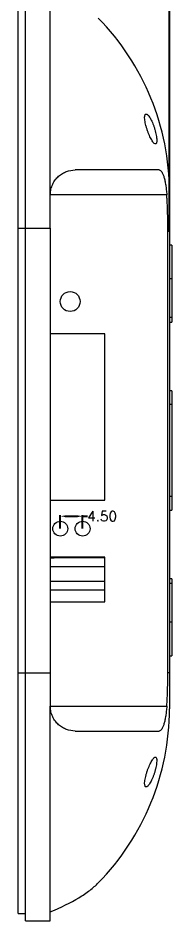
# Model space of a CAD drawing. Header units: inches. Extents: x 1813 to 4218, y 284 to 889.
# Drawn here: x 3178 to 3209, y 604 to 785.9 of the extents above; entities that cross this region are included whole.
import ezdxf

# ---------------------------------------------------------------- set-up
doc = ezdxf.new("R2010")
doc.units = ezdxf.units.IN
doc.header["$LTSCALE"] = 15
doc.styles.add('SLDTEXTSTYLE2', font='TXT', dxfattribs={"width": 0.6, "bigfont": 'bigfont'})
doc.styles.get("Standard").update_dxf_attribs({"font": 'txt', "bigfont": 'gbcbig.shx'})
doc.dimstyles.new('2.5', dxfattribs={"dimtxt": 2, "dimasz": 1, "dimexe": 0.18, "dimexo": 0.0625, "dimgap": 0.09, "dimtad": 0, "dimtih": 1, "dimtoh": 1, "dimzin": 0, "dimdsep": 46, "dimtxsty": 'Standard', "dimcen": 1, "dimadec": 0, "dimazin": 2, "dimtfac": 1, "dimtofl": 0, "dimtmove": 0, "dimatfit": 3, "dimfxl": 0, "dimtolj": 1, "dimtzin": 0, "dimarcsym": 0})
doc.dimstyles.new('5', dxfattribs={"dimtxt": 5, "dimasz": 2.5, "dimexe": 1.25, "dimexo": 0.625, "dimtad": 0, "dimtxsty": 'SLDTEXTSTYLE2', "dimcen": 2.5, "dimclrd": 3, "dimclre": 3, "dimclrt": 256, "dimadec": 0, "dimazin": 2, "dimtfac": 1, "dimtmove": 0, "dimatfit": 3, "dimfxl": 0, "dimarcsym": 0})

# ---------------------------------------------------------------- blocks, each defined once
blk = doc.blocks.new('*D134')
at = {"color": 3, "lineweight": -2, "transparency": 16777216}
for p, q in [((3177.98, 792.66), (3177.98, 804.9)), ((3208.48, 742.85), (3208.48, 804.9)), ((3180.48, 803.65), (3188.1, 803.65)), ((3205.98, 803.65), (3198.35, 803.65))]:
    blk.add_line(p, q, dxfattribs=at)
at = {"color": 3, "transparency": 16777216}
for points in [[(3180.48, 804.06), (3180.48, 803.23), (3177.98, 803.65)], [(3205.98, 804.06), (3205.98, 803.23), (3208.48, 803.65)]]:
    blk.add_solid(points, dxfattribs=at)
at = {"layer": 'Defpoints', "color": 0, "transparency": 16777216}
for p in [(3208.48, 803.65), (3177.98, 792.03), (3208.48, 742.23)]:
    blk.add_point(p, dxfattribs=at)
at = {"transparency": 16777216, "insert": (3193.23, 803.65), "char_height": 5, "attachment_point": 5, "style": 'SLDTEXTSTYLE2'}
blk.add_mtext('30,5', dxfattribs=at)
blk = doc.blocks.new('*D143')
at = {"color": 0, "lineweight": -2, "transparency": 16777216}
for p, q in [((3186.48, 683.1), (3186.48, 685.73)), ((3190.98, 683.1), (3190.98, 685.73)), ((3187.48, 685.55), (3189.98, 685.55)), ((3190.98, 685.55), (3191.98, 685.55))]:
    blk.add_line(p, q, dxfattribs=at)
at = {"color": 0, "transparency": 16777216}
for points in [[(3187.48, 685.71), (3187.48, 685.38), (3186.48, 685.55)], [(3189.98, 685.71), (3189.98, 685.38), (3190.98, 685.55)]]:
    blk.add_solid(points, dxfattribs=at)
at = {"layer": 'Defpoints', "color": 0, "transparency": 16777216}
for p in [(3190.98, 685.55), (3186.48, 683.03), (3190.98, 683.03)]:
    blk.add_point(p, dxfattribs=at)
at = {"color": 0, "transparency": 16777216, "insert": (3194.9, 685.55), "char_height": 2, "attachment_point": 5}
blk.add_mtext('\\A1;4.50', dxfattribs=at)

msp = doc.modelspace()

# ---------------------------------------------------------------- linework, layer by layer
at = {"color": 7, "linetype": 'Continuous', "lineweight": 15}
for p, q in [((3179.476, 743.533), (3179.476, 793.533)), ((3177.976, 743.533), (3177.976, 792.033)), ((3184.476, 750.283), (3184.476, 791.676)), ((3184.476, 743.533), (3184.476, 750.283)), ((3207.932, 750.283), (3184.476, 750.283)), ((3208.476, 750.825), (3208.476, 743.533)), ((3177.976, 654.033), (3177.976, 743.533)), ((3177.976, 743.533), (3179.476, 743.533)), ((3179.476, 654.033), (3179.476, 743.533)), ((3179.476, 743.533), (3184.476, 743.533)), ((3184.476, 743.533), (3184.476, 654.033)), ((3208.476, 743.533), (3208.149, 743.533)), ((3208.149, 654.033), (3208.149, 743.533)), ((3208.476, 743.533), (3208.476, 654.033)), ((3208.976, 740.161), (3208.476, 740.161)), ((3208.976, 740.161), (3208.976, 733.326)), ((3208.976, 733.326), (3208.476, 733.326)), ((3208.976, 733.326), (3208.976, 725.574)), ((3208.976, 725.574), (3208.476, 725.574)), ((3208.976, 725.574), (3208.976, 724.661)), ((3208.476, 724.661), (3208.976, 724.661)), ((3195.476, 722.283), (3184.476, 722.283)), ((3195.476, 688.783), (3195.476, 722.283)), ((3208.976, 710.783), (3208.476, 710.783)), ((3208.976, 710.783), (3208.976, 708.031)), ((3208.976, 708.031), (3208.476, 708.031)), ((3208.976, 708.031), (3208.976, 689.535)), ((3208.976, 689.535), (3208.476, 689.535)), ((3208.976, 689.535), (3208.976, 686.783)), ((3184.476, 688.783), (3195.476, 688.783)), ((3208.476, 686.783), (3208.976, 686.783)), ((3195.476, 677.283), (3184.476, 677.283)), ((3184.476, 677.176), (3185.276, 677.176)), ((3195.476, 677.176), (3185.276, 677.176)), ((3195.476, 668.283), (3195.476, 677.283)), ((3184.476, 675.385), (3184.527, 675.385)), ((3195.476, 675.385), (3184.527, 675.385)), ((3208.976, 672.905), (3208.476, 672.905)), ((3208.976, 672.905), (3208.976, 671.991)), ((3184.476, 672.385), (3184.527, 672.385)), ((3195.476, 672.385), (3184.527, 672.385)), ((3208.976, 671.991), (3208.476, 671.991)), ((3208.976, 671.991), (3208.976, 664.24)), ((3195.476, 670.666), (3184.476, 670.666)), ((3184.476, 668.283), (3195.476, 668.283)), ((3208.976, 664.24), (3208.476, 664.24)), ((3208.976, 664.24), (3208.976, 657.405)), ((3208.476, 657.405), (3208.976, 657.405)), ((3177.976, 654.033), (3179.476, 654.033)), ((3177.976, 605.533), (3177.976, 654.033)), ((3179.476, 604.033), (3179.476, 654.033)), ((3179.476, 654.033), (3184.476, 654.033)), ((3184.476, 654.033), (3184.476, 647.283)), ((3208.476, 654.033), (3208.149, 654.033)), ((3208.476, 654.033), (3208.476, 646.741)), ((3184.476, 605.89), (3184.476, 647.283)), ((3184.476, 647.283), (3207.932, 647.283)), ((3184.476, 604.033), (3184.476, 605.89)), ((3177.976, 605.533), (3179.476, 605.533)), ((3179.476, 604.033), (3184.476, 604.033))]:
    msp.add_line(p, q, dxfattribs=at)
at = {"color": 8, "linetype": 'Continuous', "lineweight": 15}
msp.add_line((3185.276, 677.176), (3185.276, 677.283), dxfattribs=at)
at = {"color": 7, "linetype": 'Continuous', "lineweight": 15}
for centre, radius in [((3188.476, 728.783), 2), ((3186.476, 683.033), 1.5), ((3190.976, 683.033), 1.5)]:
    msp.add_circle(centre, radius, dxfattribs=at)
for centre, start, end in [((3158.476, 750.825), 0, 44.51601), ((3158.476, 646.741), 315.48399, 0)]:
    msp.add_arc(centre, 50, start, end, dxfattribs=at)
for points, knots in [([(3203.603, 764.774), (3203.641, 764.589), (3203.686, 764.401), (3203.788, 764.017), (3203.845, 763.82), (3203.969, 763.43), (3204.035, 763.238), (3204.174, 762.859), (3204.248, 762.672), (3204.397, 762.316), (3204.472, 762.146), (3204.627, 761.821), (3204.705, 761.668), (3204.858, 761.388), (3204.933, 761.26), (3205.083, 761.028), (3205.155, 760.928), (3205.362, 760.674), (3205.49, 760.568), (3205.647, 760.527), (3205.695, 760.532), (3205.778, 760.583), (3205.812, 760.629), (3205.867, 760.759), (3205.888, 760.845), (3205.913, 761.052), (3205.918, 761.172), (3205.912, 761.448), (3205.901, 761.601), (3205.864, 761.929), (3205.837, 762.107), (3205.771, 762.474), (3205.732, 762.664), (3205.639, 763.052), (3205.587, 763.251), (3205.474, 763.642), (3205.412, 763.837), (3205.28, 764.222), (3205.211, 764.407), (3205.068, 764.764), (3204.993, 764.938), (3204.842, 765.261), (3204.766, 765.412), (3204.612, 765.691), (3204.533, 765.821), (3204.381, 766.047), (3204.306, 766.146), (3204.161, 766.313), (3204.089, 766.381), (3203.956, 766.481), (3203.894, 766.513), (3203.778, 766.539), (3203.725, 766.533), (3203.633, 766.482), (3203.594, 766.437), (3203.531, 766.306), (3203.508, 766.22), (3203.479, 766.015), (3203.473, 765.892), (3203.48, 765.616), (3203.493, 765.465), (3203.535, 765.136), (3203.565, 764.958), (3203.603, 764.774)], [0, 0, 0, 0, 0.03125, 0.03125, 0.0625, 0.0625, 0.09375, 0.09375, 0.125, 0.125, 0.15625, 0.15625, 0.1875, 0.1875, 0.21875, 0.21875, 0.25, 0.25, 0.3125, 0.3125, 0.34375, 0.34375, 0.375, 0.375, 0.40625, 0.40625, 0.4375, 0.4375, 0.46875, 0.46875, 0.5, 0.5, 0.53125, 0.53125, 0.5625, 0.5625, 0.59375, 0.59375, 0.625, 0.625, 0.65625, 0.65625, 0.6875, 0.6875, 0.71875, 0.71875, 0.75, 0.75, 0.78125, 0.78125, 0.8125, 0.8125, 0.84375, 0.84375, 0.875, 0.875, 0.90625, 0.90625, 0.9375, 0.9375, 0.96875, 0.96875, 1, 1, 1, 1]), ([(3184.476, 750.283), (3184.476, 750.666), (3184.52, 751.036), (3184.642, 751.571), (3184.692, 751.748), (3184.81, 752.089), (3184.877, 752.253), (3185.027, 752.57), (3185.108, 752.723), (3185.286, 753.017), (3185.382, 753.158), (3185.685, 753.56), (3185.907, 753.799), (3186.386, 754.227), (3186.642, 754.413), (3187.17, 754.73), (3187.444, 754.862), (3188.296, 755.179), (3188.88, 755.283), (3189.476, 755.283)], [0, 0, 0, 0, 0.125, 0.125, 0.1875, 0.1875, 0.25, 0.25, 0.3125, 0.3125, 0.375, 0.375, 0.5, 0.5, 0.625, 0.625, 0.75, 0.75, 1, 1, 1, 1]), ([(3206.416, 755.283), (3206.252, 755.283), (3206.075, 755.283), (3205.698, 755.283), (3205.498, 755.283), (3204.86, 755.283), (3204.387, 755.283), (3202.821, 755.283), (3201.582, 755.283), (3199.777, 755.283), (3199.404, 755.283), (3198.637, 755.283), (3198.244, 755.283), (3197.032, 755.283), (3196.184, 755.283), (3193.518, 755.283), (3191.58, 755.283), (3189.476, 755.283)], [0, 0, 0, 0, 0.0625, 0.0625, 0.125, 0.125, 0.25, 0.25, 0.5, 0.5, 0.5625, 0.5625, 0.625, 0.625, 0.75, 0.75, 1, 1, 1, 1]), ([(3206.416, 755.283), (3206.497, 755.283), (3206.579, 755.251), (3206.743, 755.127), (3206.826, 755.034), (3206.988, 754.788), (3207.067, 754.637), (3207.219, 754.281), (3207.294, 754.073), (3207.432, 753.615), (3207.496, 753.366), (3207.615, 752.823), (3207.67, 752.529), (3207.766, 751.923), (3207.808, 751.608), (3207.88, 750.953), (3207.909, 750.619), (3207.932, 750.283)], [0, 0, 0, 0, 0.125, 0.125, 0.25, 0.25, 0.375, 0.375, 0.5, 0.5, 0.625, 0.625, 0.75, 0.75, 0.875, 0.875, 1, 1, 1, 1]), ([(3208.149, 743.533), (3208.149, 744.656), (3208.133, 745.782), (3208.08, 747.471), (3208.058, 748.034), (3208.017, 748.878), (3208.002, 749.159), (3207.969, 749.721), (3207.951, 750), (3207.932, 750.283)], [0, 0, 0, 0, 0.5, 0.5, 0.75, 0.75, 0.875, 0.875, 1, 1, 1, 1]), ([(3207.932, 647.283), (3207.971, 647.847), (3208.003, 648.408), (3208.058, 649.533), (3208.08, 650.096), (3208.133, 651.783), (3208.149, 652.908), (3208.149, 654.033)], [0, 0, 0, 0, 0.25, 0.25, 0.5, 0.5, 1, 1, 1, 1]), ([(3189.476, 642.283), (3188.879, 642.283), (3188.297, 642.387), (3187.448, 642.703), (3187.171, 642.836), (3186.644, 643.151), (3186.393, 643.334), (3186.037, 643.65), (3185.921, 643.763), (3185.698, 644.004), (3185.59, 644.132), (3185.287, 644.533), (3185.108, 644.824), (3184.882, 645.302), (3184.813, 645.469), (3184.695, 645.809), (3184.644, 645.984), (3184.521, 646.52), (3184.476, 646.899), (3184.476, 647.283)], [0, 0, 0, 0, 0.25, 0.25, 0.375, 0.375, 0.5, 0.5, 0.5625, 0.5625, 0.625, 0.625, 0.75, 0.75, 0.8125, 0.8125, 0.875, 0.875, 1, 1, 1, 1]), ([(3207.932, 647.283), (3207.909, 646.947), (3207.88, 646.617), (3207.809, 645.97), (3207.767, 645.649), (3207.67, 645.04), (3207.617, 644.752), (3207.498, 644.208), (3207.432, 643.952), (3207.295, 643.496), (3207.222, 643.291), (3207.068, 642.931), (3206.989, 642.779), (3206.827, 642.535), (3206.745, 642.441), (3206.579, 642.315), (3206.497, 642.283), (3206.416, 642.283)], [0, 0, 0, 0, 0.125, 0.125, 0.25, 0.25, 0.375, 0.375, 0.5, 0.5, 0.625, 0.625, 0.75, 0.75, 0.875, 0.875, 1, 1, 1, 1]), ([(3189.476, 642.283), (3190.004, 642.283), (3190.523, 642.283), (3191.538, 642.283), (3192.035, 642.283), (3193.495, 642.283), (3194.427, 642.283), (3196.208, 642.283), (3197.057, 642.283), (3198.269, 642.283), (3198.662, 642.283), (3199.428, 642.283), (3199.801, 642.283), (3201.6, 642.283), (3202.834, 642.283), (3204.914, 642.283), (3205.76, 642.283), (3206.416, 642.283)], [0, 0, 0, 0, 0.0625, 0.0625, 0.125, 0.125, 0.25, 0.25, 0.375, 0.375, 0.4375, 0.4375, 0.5, 0.5, 0.75, 0.75, 1, 1, 1, 1]), ([(3203.479, 631.876), (3203.472, 631.733), (3203.475, 631.607), (3203.499, 631.39), (3203.52, 631.297), (3203.577, 631.155), (3203.614, 631.103), (3203.702, 631.039), (3203.753, 631.028), (3203.866, 631.043), (3203.928, 631.07), (3204.06, 631.159), (3204.129, 631.221), (3204.273, 631.379), (3204.349, 631.475), (3204.5, 631.693), (3204.577, 631.816), (3204.732, 632.089), (3204.809, 632.239), (3204.96, 632.555), (3205.034, 632.722), (3205.18, 633.078), (3205.25, 633.262), (3205.382, 633.639), (3205.445, 633.831), (3205.563, 634.226), (3205.616, 634.422), (3205.711, 634.809), (3205.753, 635.002), (3205.824, 635.375), (3205.852, 635.552), (3205.893, 635.887), (3205.907, 636.046), (3205.918, 636.329), (3205.916, 636.455), (3205.896, 636.676), (3205.878, 636.767), (3205.827, 636.91), (3205.794, 636.963), (3205.716, 637.027), (3205.671, 637.038), (3205.568, 637.023), (3205.511, 636.995), (3205.39, 636.904), (3205.324, 636.841), (3205.186, 636.679), (3205.115, 636.584), (3204.968, 636.362), (3204.891, 636.236), (3204.738, 635.961), (3204.661, 635.813), (3204.507, 635.496), (3204.43, 635.325), (3204.28, 634.973), (3204.207, 634.791), (3204.066, 634.415), (3203.998, 634.22), (3203.872, 633.834), (3203.814, 633.64), (3203.708, 633.253), (3203.66, 633.06), (3203.581, 632.692), (3203.549, 632.515), (3203.501, 632.177), (3203.485, 632.019), (3203.479, 631.876)], [0, 0, 0, 0, 0.03125, 0.03125, 0.0625, 0.0625, 0.09375, 0.09375, 0.125, 0.125, 0.15625, 0.15625, 0.1875, 0.1875, 0.21875, 0.21875, 0.25, 0.25, 0.28125, 0.28125, 0.3125, 0.3125, 0.34375, 0.34375, 0.375, 0.375, 0.40625, 0.40625, 0.4375, 0.4375, 0.46875, 0.46875, 0.5, 0.5, 0.53125, 0.53125, 0.5625, 0.5625, 0.59375, 0.59375, 0.625, 0.625, 0.65625, 0.65625, 0.6875, 0.6875, 0.71875, 0.71875, 0.75, 0.75, 0.78125, 0.78125, 0.8125, 0.8125, 0.84375, 0.84375, 0.875, 0.875, 0.90625, 0.90625, 0.9375, 0.9375, 0.96875, 0.96875, 1, 1, 1, 1]), ([(3184.476, 605.89), (3186.673, 606.77), (3188.582, 607.716), (3190.611, 608.944), (3190.999, 609.191), (3191.737, 609.691), (3192.088, 609.943), (3193.073, 610.694), (3193.644, 611.193), (3194.129, 611.686)], [0, 0, 0, 0, 0.5, 0.5, 0.625, 0.625, 0.75, 0.75, 1, 1, 1, 1])]:
    msp.add_open_spline(points, degree=3, knots=knots, dxfattribs=at)

# ---------------------------------------------------------------- dimensions: what is measured, and where the dimension line sits
for base, p1, p2, dimstyle, picture, middle in [((3208.476, 803.647), (3177.976, 792.033), (3208.476, 742.229), '5', '*D134', (3193.226, 803.647)), ((3190.976, 685.546), (3186.476, 683.033), (3190.976, 683.033), '2.5', '*D143', (3194.899, 685.546))]:
    dim = msp.add_linear_dim(base=base, p1=p1, p2=p2, dimstyle=dimstyle)
    dim.commit()
    dim.dimension.update_dxf_attribs({"geometry": picture, "text_midpoint": middle})

doc.saveas('drawing.dxf')
